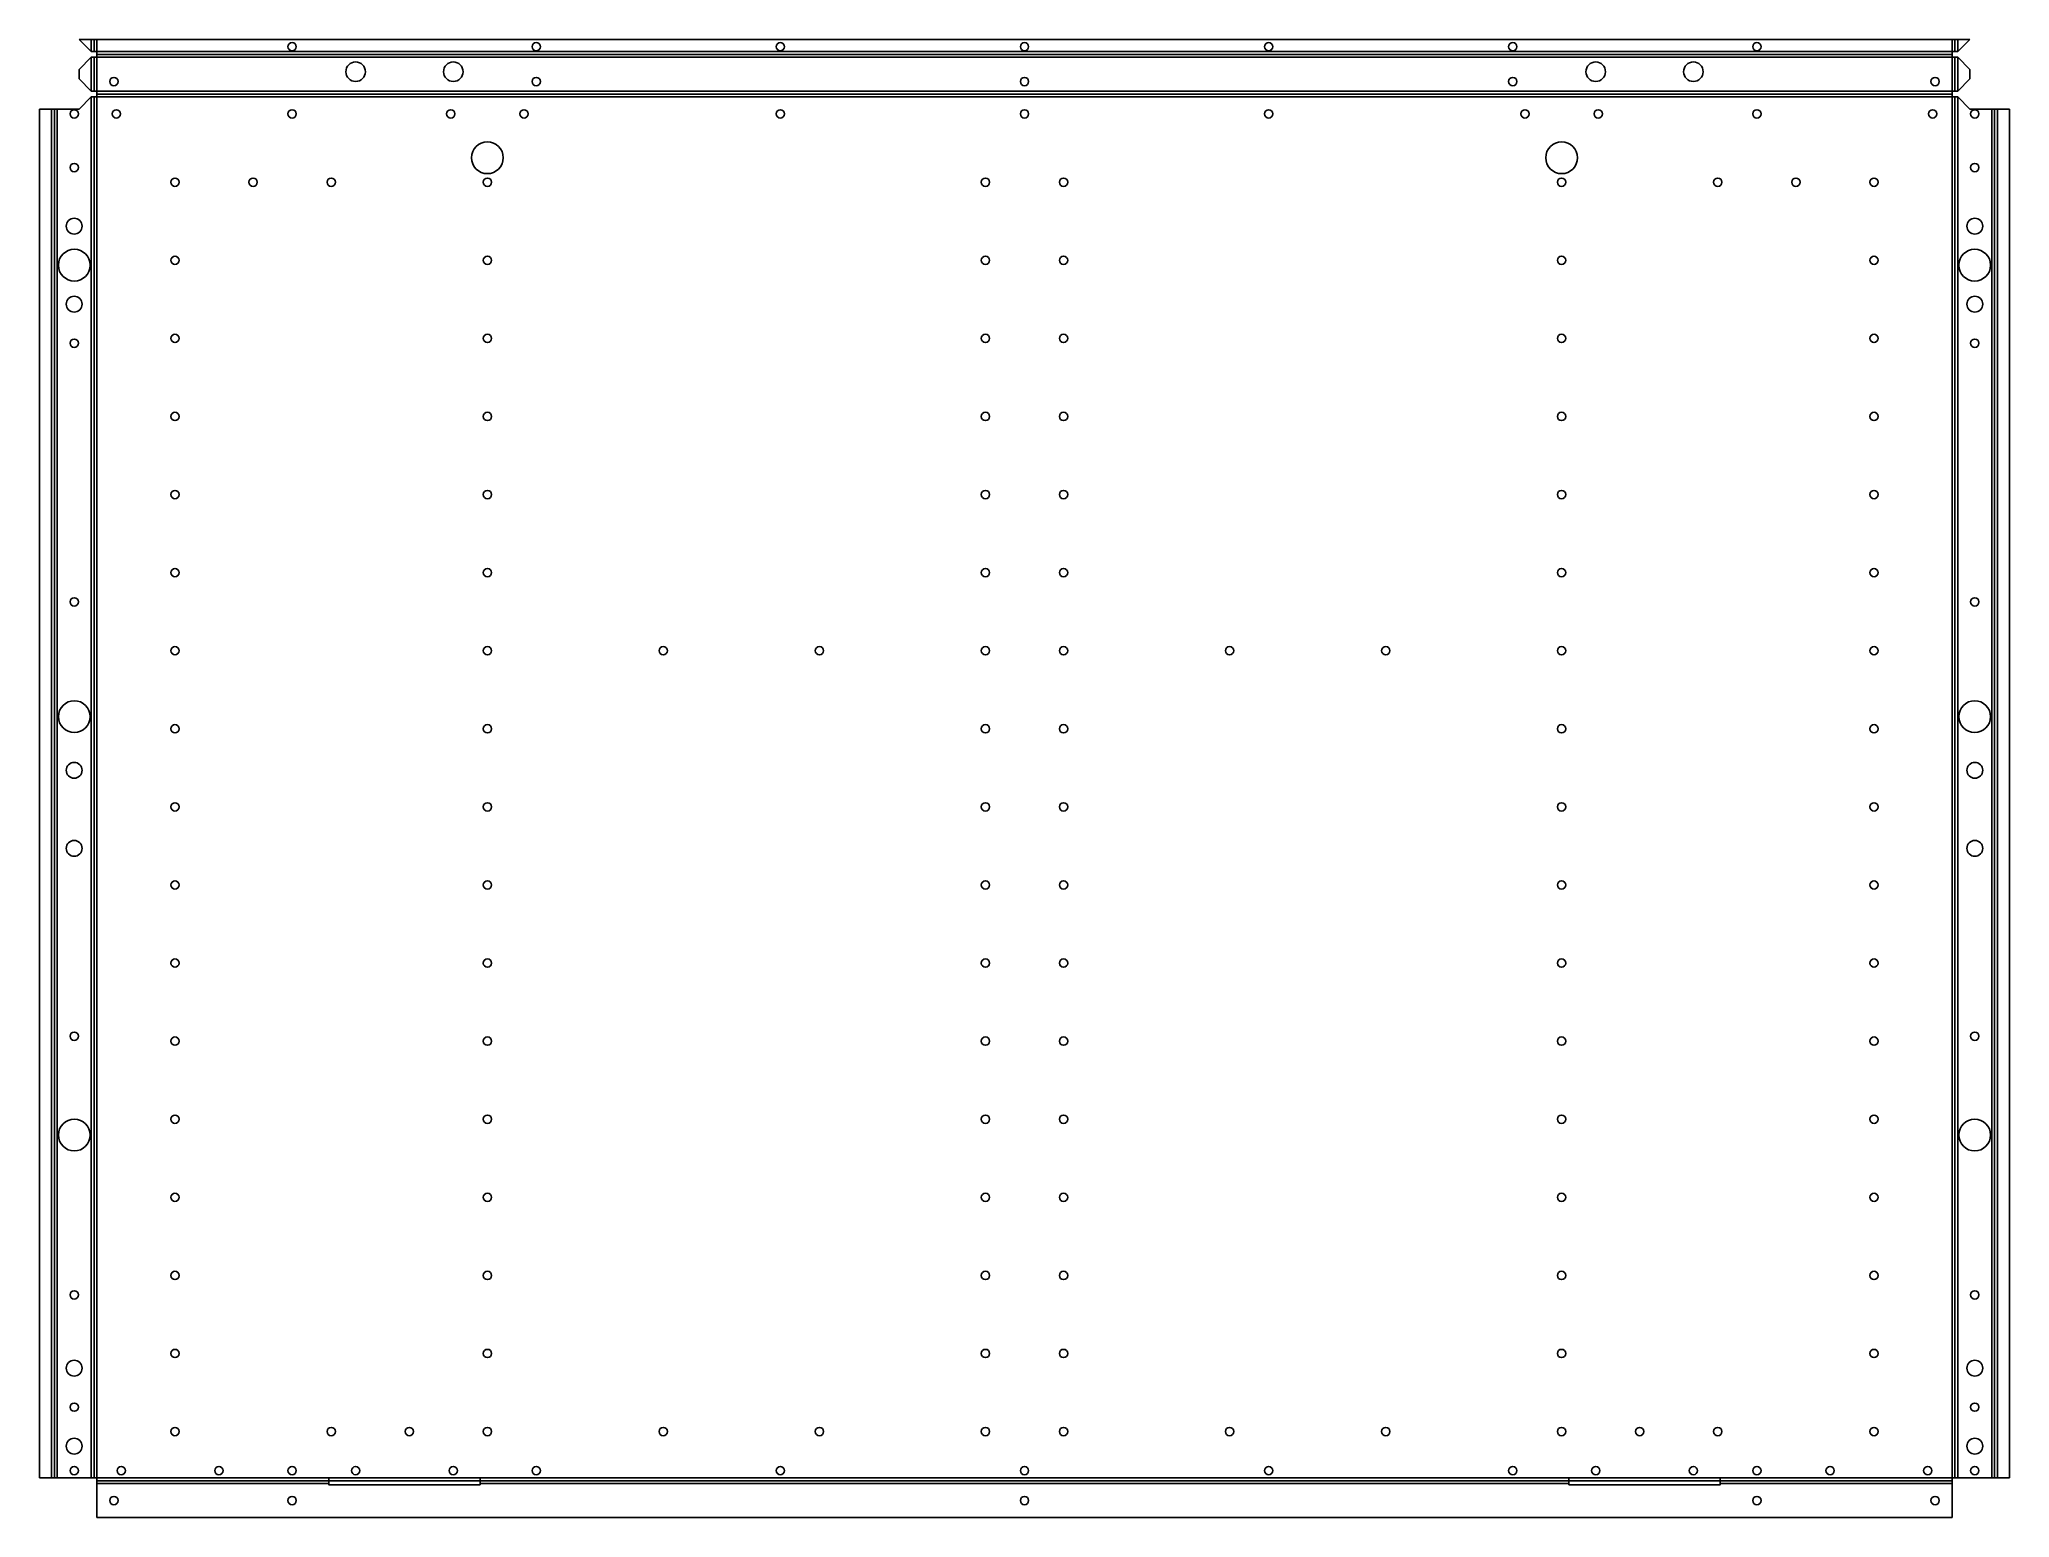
# Model space of a CAD drawing. Header units: millimetres. Extents: x -24 to 784, y 0 to 606.
import ezdxf

# ---------------------------------------------------------------- set-up
doc = ezdxf.new("R2010")
doc.units = ezdxf.units.MM

msp = doc.modelspace()

# ---------------------------------------------------------------- linework, layer by layer
at = {"layer": 'BEND'}
for p, q in [((-1.13, 605.79, 0), (-1.13, 600.82, 0)), ((761.13, 600.82, 0), (761.13, 605.79, 0)), ((-1.13, 598.49, 0), (-1.13, 584.56, 0)), ((0, 599.65, 0), (760, 599.65)), ((761.13, 584.56, 0), (761.13, 598.49, 0)), ((-1.13, 582.23, 0), (-1.13, 16.26, 0)), ((0, 583.39, 0), (760, 583.39, 0)), ((761.13, 16.26, 0), (761.13, 582.23, 0)), ((-17.39, 577.16, 0), (-17.39, 16.26, 0)), ((777.39, 16.26, 0), (777.39, 577.16)), ((0, 15.13), (760, 15.13))]:
    msp.add_line(p, q, dxfattribs=at)
at = {"layer": 'BEND_EXTENT'}
for p, q in [((-2.26, 600.86, 0), (-2.26, 605.79, 0)), ((0, 605.79, 0), (0, 600.79)), ((760, 600.79, 0), (760, 605.79, 0)), ((762.26, 605.79, 0), (762.26, 600.86, 0)), ((-2.26, 584.59, 0), (-2.26, 598.45, 0)), ((0, 600.79), (760, 600.79, 0)), ((762.26, 598.45, 0), (762.26, 584.59, 0)), ((-2.26, 16.26, 0), (-2.26, 582.19, 0)), ((0, 582.26, 0), (0, 16.26, 0)), ((760, 582.26, 0), (0, 582.26, 0)), ((760, 16.26, 0), (760, 582.26, 0)), ((762.26, 582.19, 0), (762.26, 16.26, 0)), ((-18.52, 16.26, 0), (-18.52, 577.16, 0)), ((-16.26, 577.16, 0), (-16.26, 16.26)), ((776.26, 16.26), (776.26, 577.16)), ((778.52, 577.16), (778.52, 16.26)), ((0, 16.26, 0), (95, 16.26)), ((157, 16.26), (603, 16.26)), ((665, 16.26), (760, 16.26, 0)), ((95, 14), (0, 14)), ((603, 14), (157, 14)), ((760, 14), (665, 14))]:
    msp.add_line(p, q, dxfattribs=at)
msp.add_lwpolyline([(0, 598.52), (0, 584.52), (760, 584.52), (760, 598.52)], close=True, dxfattribs=at)
at = {"layer": 'INTERIOR_PROFILES'}
for points in [[(157, 13.5), (157, 16.26), (95, 16.26), (95, 13.5)], [(603, 13.5), (665, 13.5), (665, 16.26), (603, 16.26)]]:
    msp.add_lwpolyline(points, close=True, dxfattribs=at)
at = {"layer": 'INTERIOR_PROFILES', "extrusion": (0, 0, -1)}
for centre, radius in [((-80, 602.79), 1.7), ((-180, 602.79), 1.7), ((-280, 602.79), 1.7), ((-380, 602.79), 1.7), ((-480, 602.79), 1.7), ((-580, 602.79), 1.7), ((-680, 602.79), 1.7), ((-7, 588.52), 1.7), ((-106, 592.52), 4), ((-146, 592.52), 4), ((-180, 588.52), 1.7), ((-380, 588.52), 1.7), ((-580, 588.52), 1.7), ((-614, 592.52), 4), ((-654, 592.52), 4), ((-753, 588.52), 1.7), ((9.26, 575.26), 1.7), ((-8, 575.26), 1.7), ((-80, 575.26), 1.7), ((-145, 575.26), 1.7), ((-175, 575.26), 1.7), ((-280, 575.26), 1.7), ((-380, 575.26), 1.7), ((-480, 575.26), 1.7), ((-585, 575.26), 1.7), ((-615, 575.26), 1.7), ((-680, 575.26), 1.7), ((-752, 575.26), 1.7), ((-769.26, 575.26), 1.7), ((-160, 557.26), 6.5), ((-600, 557.26), 6.5), ((9.26, 553.26), 1.7), ((-32, 547.26), 1.7), ((-64, 547.26), 1.7), ((-96, 547.26), 1.7), ((-160, 547.26), 1.7), ((-364, 547.26), 1.7), ((-396, 547.26), 1.7), ((-600, 547.26), 1.7), ((-664, 547.26), 1.7), ((-696, 547.26), 1.7), ((-728, 547.26), 1.7), ((-769.26, 553.26), 1.7), ((9.26, 529.26), 3.25), ((-769.26, 529.26), 3.25), ((9.26, 513.26), 6.5), ((-32, 515.26), 1.7), ((-160, 515.26), 1.7), ((-364, 515.26), 1.7), ((-396, 515.26), 1.7), ((-600, 515.26), 1.7), ((-728, 515.26), 1.7), ((-769.26, 513.26), 6.5), ((9.26, 497.26), 3.25), ((-769.26, 497.26), 3.25), ((-32, 483.26), 1.7), ((-160, 483.26), 1.7), ((-364, 483.26), 1.7), ((-396, 483.26), 1.7), ((-600, 483.26), 1.7), ((-728, 483.26), 1.7), ((9.26, 481.26), 1.7), ((-769.26, 481.26), 1.7), ((-32, 451.26), 1.7), ((-160, 451.26), 1.7), ((-364, 451.26), 1.7), ((-396, 451.26), 1.7), ((-600, 451.26), 1.7), ((-728, 451.26), 1.7), ((-32, 419.26), 1.7), ((-160, 419.26), 1.7), ((-364, 419.26), 1.7), ((-396, 419.26), 1.7), ((-600, 419.26), 1.7), ((-728, 419.26), 1.7), ((-32, 387.26), 1.7), ((-160, 387.26), 1.7), ((-364, 387.26), 1.7), ((-396, 387.26), 1.7), ((-600, 387.26), 1.7), ((-728, 387.26), 1.7), ((9.26, 375.26), 1.7), ((-769.26, 375.26), 1.7), ((-32, 355.26), 1.7), ((-160, 355.26), 1.7), ((-232, 355.26), 1.7), ((-296, 355.26), 1.7), ((-364, 355.26), 1.7), ((-396, 355.26), 1.7), ((-464, 355.26), 1.7), ((-528, 355.26), 1.7), ((-600, 355.26), 1.7), ((-728, 355.26), 1.7), ((9.26, 328.26), 6.5), ((-769.26, 328.26), 6.5), ((-32, 323.26), 1.7), ((-160, 323.26), 1.7), ((-364, 323.26), 1.7), ((-396, 323.26), 1.7), ((-600, 323.26), 1.7), ((-728, 323.26), 1.7), ((9.26, 306.26), 3.25), ((-769.26, 306.26), 3.25), ((-32, 291.26), 1.7), ((-160, 291.26), 1.7), ((-364, 291.26), 1.7), ((-396, 291.26), 1.7), ((-600, 291.26), 1.7), ((-728, 291.26), 1.7), ((9.26, 274.26), 3.25), ((-769.26, 274.26), 3.25), ((-32, 259.26), 1.7), ((-160, 259.26), 1.7), ((-364, 259.26), 1.7), ((-396, 259.26), 1.7), ((-600, 259.26), 1.7), ((-728, 259.26), 1.7), ((-32, 227.26), 1.7), ((-160, 227.26), 1.7), ((-364, 227.26), 1.7), ((-396, 227.26), 1.7), ((-600, 227.26), 1.7), ((-728, 227.26), 1.7), ((9.26, 197.26), 1.7), ((-32, 195.26), 1.7), ((-160, 195.26), 1.7), ((-364, 195.26), 1.7), ((-396, 195.26), 1.7), ((-600, 195.26), 1.7), ((-728, 195.26), 1.7), ((-769.26, 197.26), 1.7), ((9.26, 156.76), 6.5), ((-32, 163.26), 1.7), ((-160, 163.26), 1.7), ((-364, 163.26), 1.7), ((-396, 163.26), 1.7), ((-600, 163.26), 1.7), ((-728, 163.26), 1.7), ((-769.26, 156.76), 6.5), ((-32, 131.26), 1.7), ((-160, 131.26), 1.7), ((-364, 131.26), 1.7), ((-396, 131.26), 1.7), ((-600, 131.26), 1.7), ((-728, 131.26), 1.7), ((-32, 99.26), 1.7), ((-160, 99.26), 1.7), ((-364, 99.26), 1.7), ((-396, 99.26), 1.7), ((-600, 99.26), 1.7), ((-728, 99.26), 1.7), ((9.26, 91.26), 1.7), ((-769.26, 91.26), 1.7), ((-32, 67.26), 1.7), ((-160, 67.26), 1.7), ((-364, 67.26), 1.7), ((-396, 67.26), 1.7), ((-600, 67.26), 1.7), ((-728, 67.26), 1.7), ((9.26, 61.26), 3.25), ((-769.26, 61.26), 3.25), ((9.26, 45.26), 1.7), ((-769.26, 45.26), 1.7), ((9.26, 29.26), 3.25), ((-32, 35.26), 1.7), ((-96, 35.26), 1.7), ((-128, 35.26), 1.7), ((-160, 35.26), 1.7), ((-232, 35.26), 1.7), ((-296, 35.26), 1.7), ((-364, 35.26), 1.7), ((-396, 35.26), 1.7), ((-464, 35.26), 1.7), ((-528, 35.26), 1.7), ((-600, 35.26), 1.7), ((-632, 35.26), 1.7), ((-664, 35.26), 1.7), ((-728, 35.26), 1.7), ((-769.26, 29.26), 3.25), ((9.26, 19.26), 1.7), ((-10, 19.26), 1.7), ((-50, 19.26), 1.7), ((-80, 19.26), 1.7), ((-106, 19.26), 1.7), ((-146, 19.26), 1.7), ((-180, 19.26), 1.7), ((-280, 19.26), 1.7), ((-380, 19.26), 1.7), ((-480, 19.26), 1.7), ((-580, 19.26), 1.7), ((-614, 19.26), 1.7), ((-654, 19.26), 1.7), ((-680, 19.26), 1.7), ((-710, 19.26), 1.7), ((-750, 19.26), 1.7), ((-769.26, 19.26), 1.7), ((-7, 7), 1.7), ((-80, 7), 1.7), ((-380, 7), 1.7), ((-680, 7), 1.7), ((-753, 7), 1.7)]:
    msp.add_circle(centre, radius, dxfattribs=at)
at = {"layer": 'OUTER_PROFILES'}
for p, q in [((-2.26, 600.86), (-7.19, 605.79)), ((-7.19, 605.79), (-2.26, 605.79)), ((-2.26, 605.79), (0, 605.79)), ((0, 605.79), (760, 605.79)), ((760, 605.79), (762.26, 605.79)), ((762.26, 605.79), (767.19, 605.79)), ((767.19, 605.79), (762.26, 600.86)), ((-7.26, 593.45), (-2.26, 598.45)), ((0, 600.79), (-2.26, 600.86)), ((-2.26, 598.45), (0, 598.52)), ((0, 598.52), (0, 600.79)), ((762.26, 600.86), (760, 600.79)), ((760, 600.79), (760, 598.52)), ((760, 598.52), (762.26, 598.45)), ((762.26, 598.45), (767.26, 593.45)), ((-7.26, 589.59), (-7.26, 593.45)), ((-2.26, 584.59), (-7.26, 589.59)), ((767.26, 589.59), (762.26, 584.59)), ((767.26, 593.45), (767.26, 589.59)), ((-7.29, 577.16), (-2.26, 582.19)), ((0, 584.52), (-2.26, 584.59)), ((-2.26, 582.19), (0, 582.26)), ((0, 582.26), (0, 584.52)), ((760, 584.52), (760, 582.26)), ((760, 582.26), (762.26, 582.19)), ((762.26, 582.19), (767.29, 577.16)), ((-23.52, 16.26), (-23.52, 577.16)), ((-23.52, 577.16), (-18.52, 577.16)), ((-18.52, 577.16), (-16.26, 577.16)), ((-16.26, 577.16), (-7.29, 577.16)), ((767.29, 577.16), (776.26, 577.16)), ((776.26, 577.16), (778.52, 577.16)), ((778.52, 577.16), (783.52, 577.16)), ((783.52, 577.16), (783.52, 16.26)), ((-18.52, 16.26), (-23.52, 16.26)), ((-16.26, 16.26), (-18.52, 16.26)), ((-2.26, 16.26), (-16.26, 16.26)), ((0, 16.26), (-2.26, 16.26)), ((0, 14), (0, 16.26)), ((762.26, 16.26), (760, 16.26)), ((760, 16.26), (760, 14)), ((776.26, 16.26), (762.26, 16.26)), ((778.52, 16.26), (776.26, 16.26)), ((783.52, 16.26), (778.52, 16.26)), ((0, 0), (0, 14)), ((760, 14), (760, 0)), ((760, 0), (0, 0))]:
    msp.add_line(p, q, dxfattribs=at)
msp.add_open_spline([(760, 584.52), (760.32, 584.53), (760.65, 584.54), (760.97, 584.55), (761.4, 584.57), (761.83, 584.58), (762.26, 584.59)], degree=3, knots=[0, 0, 0, 0, 0.673198, 0.673198, 0.673198, 1.570796, 1.570796, 1.570796, 1.570796], dxfattribs=at)

doc.saveas('drawing.dxf')
